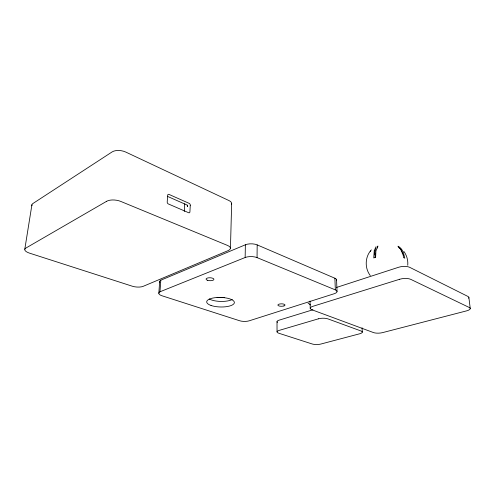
<?xml version="1.0" encoding="UTF-8"?>
<svg xmlns="http://www.w3.org/2000/svg" width="495" height="495" viewBox="0 0 495 495"><rect width="100%" height="100%" fill="white"/><g stroke="black" fill="none" stroke-linecap="round" stroke-linejoin="round"><path stroke-width="0.74" d="M160.801 280.201L159.984 291.784A8.848 3.1 3.1 0 0 161.302 295.546L239.673 320.76A6.757 2.19 0.8 0 0 249.164 320.828L334.28 293.702A7.524 2.692 -1.7 0 0 335.344 289.884L257.053 257.61L257.177 244.889A8.285 3.459 0.8 0 0 245.371 244.79L160.801 280.201A8.786 3.205 3.3 0 0 159.879 282.497M159.984 291.784L245.149 257.511L245.371 244.79M374.839 252.339L375.185 257.61M230.447 248.094L231.66 203.445M407.762 265.246C408.183 260.438 406.841 255.519 404.031 251.602M187.642 205.06L187.556 206.588A1.51 1.046 62.2 0 0 186.473 204.757L167.687 196.472M184.288 211.458L184.74 203.748M374.839 252.332L376.039 246.696L374.245 250.674M158.821 293.325L159.644 281.797M24.793 249.245L31.915 204.769M374.239 250.711L373.737 257.945L375.625 257.289L375.915 250.977L377.908 246.027L377.679 246.572M377.215 248.02L377.45 247.215M370.291 251.639L370.774 250.755M371.108 250.222L371.349 249.864M370.569 250.742C364.864 257.728 364.772 268.488 370.297 275.604M336.513 287.459L398.71 267.232A7.858 2.958 -4.3 0 1 409.681 267.319L467.948 296.449A7.227 2.376 -5.2 0 1 468.635 298.213M312.927 309.765L279.007 320.203A6.373 2.048 -0.3 0 0 277.435 322.431M257.177 244.889L334.88 278.227A7.468 2.784 -1.8 0 1 336.365 280.591M310.507 304.976L308.051 303.051M399.397 248.205L397.999 246.194L400.839 249.307L402.998 254.387M401.878 251.608L399.317 246.887L401.544 249.14L403.215 251.881L404.805 258.192L403.475 257.518L403.258 255.655M403.023 254.504L403.239 255.525M402.144 252.574L402.348 253.57M468.895 297.575L470.25 308.595M362.068 327.77L362.309 332.126M336.563 279.867L337.033 291.468M334.88 278.227L335.344 289.884M374.82 253.347L374.845 254.381M310.043 301.047L310.216 308.391M277.014 321.645L277.039 331.823M31.965 205.759A8.792 3.725 9 0 1 32.948 203.495L112.124 151.916A9.758 4.975 7.9 0 1 125.736 152.058L228.975 200.574A8.44 3.985 2.2 0 1 231.443 204.472M232.26 299.506A13.798 4.857 1.6 0 1 209.218 298.986M224.439 297.532A18.538 6.658 1.6 0 1 217.045 297.334M245.149 257.511A8.353 3.347 0.8 0 1 257.053 257.61M190.272 205.215L189.907 211.891A1.522 1.052 62.6 0 1 188.663 212.732L168.337 203.94A1.565 1.101 60.9 0 1 167.205 202.04L167.681 195.228A1.559 1.089 60.5 0 1 168.999 194.411L189.183 203.377A1.516 1.046 62.2 0 1 190.272 205.215M106.66 201.286L25.833 248.094A9.052 3.366 7.8 0 0 29.446 253.118L132.394 286.24A7.821 2.797 4.2 0 0 143.216 286.32L228.133 250.606A8.693 3.607 1.9 0 0 227.669 245.495L120.737 201.409A10.086 4.535 6.6 0 0 106.66 201.286M399.682 279.254L312.642 306.393A7.072 2.388 -1.2 0 0 311.924 309.777L373.496 332.578A6.503 1.968 -2.6 0 0 382.517 332.634L466.587 310.866A7.277 2.296 -5 0 0 469.303 307.506L410.732 279.341A7.914 2.859 -4.1 0 0 399.682 279.254M318.396 318.823L279.05 330.431A6.416 1.974 -0.2 0 0 278.79 333.228L312.246 343.994A6.132 1.794 -1 0 0 320.84 344.05L359.772 333.754A6.447 1.955 -2 0 0 360.985 330.976L327.95 318.891A6.738 2.166 -1.3 0 0 318.396 318.823M283.951 305.916L283.208 306.114A3.57 1.225 -0.2 0 1 277.899 305.161A3.57 1.225 -0.2 0 1 282.713 303.905A3.57 1.225 -0.2 0 1 283.951 305.916M211.037 305.464A13.848 4.777 1.5 0 0 233.999 303.621A13.848 4.777 1.5 0 0 216.538 297.538A13.848 4.777 1.5 0 0 211.037 305.464M207.38 280.244A3.929 1.466 2 0 0 213.84 279.644A3.929 1.466 2 0 0 208.772 277.794A3.929 1.466 2 0 0 207.38 280.244"/></g></svg>
